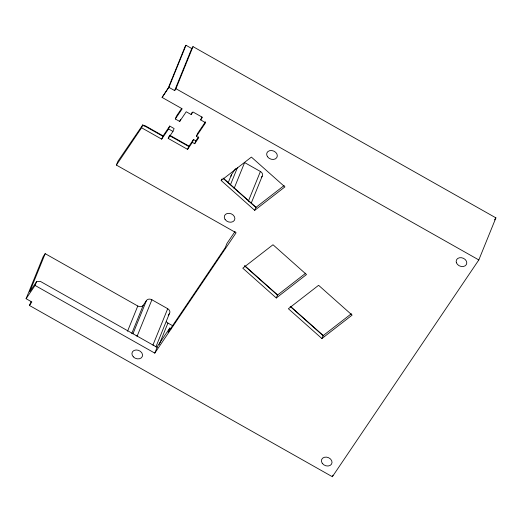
<?xml version="1.0" encoding="UTF-8"?>
<svg xmlns="http://www.w3.org/2000/svg" width="522" height="522" viewBox="0 0 522 522"><rect width="100%" height="100%" fill="white"/><g stroke="black" fill="none" stroke-linecap="round" stroke-linejoin="round"><path stroke-width="0.78" d="M191.731 48.52L185.989 45.277L168.906 87.344L174.648 90.587L191.731 48.52L193.01 46.621L495.9 217.863L478.818 259.936L332.351 476.723L29.46 305.481L31.842 301.957L26.1 298.708L43.182 256.641L45.192 253.666L137.782 306.009A4.143 3.243 22.1 0 0 143.204 305.331L146.499 300.457A4.143 3.243 22.1 0 1 151.915 299.772L167.706 308.704A4.143 3.243 22.1 0 1 169.461 313.441L155.915 346.804M45.192 253.666L29.663 291.909L36.612 281.619L40.259 281.332L157.115 347.384M26.1 298.708L35.065 285.436L36.612 281.619M29.46 305.481L30.981 301.729M141.586 127.773L142.754 124.908L162.851 136.268L161.683 139.133L141.586 127.773L116.386 165.076L236.107 232.76L154.786 353.12L35.065 285.436M194.693 143.72L195.861 140.849L193.492 139.511L192.324 142.375L194.693 143.72L198.771 137.677L196.403 136.34L205.609 122.716L200.657 119.916L202.419 117.313L192.944 111.956L191.183 114.559L186.23 111.76L179.685 121.45L175.307 118.977L182.191 108.785L162.094 97.425L168.371 87.748L185.069 46.634L185.989 45.277M174.648 90.587L175.927 88.694L193.01 46.621M161.683 139.133L168.567 128.947L169.735 126.076L174.113 128.556L172.945 131.42L168.214 138.421L187.594 149.383L192.324 142.375M175.307 118.977L176.469 116.106L181.636 108.465M168.214 138.421L169.089 136.275M179.685 121.45L180.56 119.297M191.183 114.559L192.057 112.406M187.594 149.383L188.762 146.512L193.492 139.511M200.657 119.916L201.825 117.045M196.403 136.34L197.57 133.469L205.459 121.796M127.544 331.222L137.782 306.009M131.759 333.506L143.204 305.331M132.947 333.819L146.499 300.457M151.915 299.772L137.162 336.103A4.143 3.243 22.1 0 0 136.17 335.672M167.706 308.704L152.953 345.035A4.143 3.243 22.1 0 1 153.82 345.649M221.178 180.527L251.389 157.089L284.908 186.896L254.697 210.333L221.178 180.527L221.759 179.092M154.786 353.12L157.703 345.949L169.78 328.064L171.196 328.86M159.197 344.559L167.927 323.053A4.143 3.243 22.1 0 1 166.381 321.676M228.166 182.83L231.481 174.674L235.566 168.626M169.78 328.064L168.038 332.37L225.217 247.735L226.966 243.428L235.076 231.422M230.47 184.749L237.393 167.692M234.078 188.514L244.616 162.564L260.406 171.49A4.143 3.243 22.1 0 1 262.168 176.234L251.33 202.921M248.368 201.153L260.406 171.49M254.697 210.333L255.858 207.462L284.144 185.525M276.295 297.984L306.505 274.552L272.993 244.746L242.782 268.178L276.295 297.984L277.463 295.119L305.742 273.176M321.904 338.543L352.115 315.105L318.596 285.299L288.385 308.737L321.904 338.543L323.072 335.672L351.352 313.735M332.351 476.723L332.958 475.222M116.386 165.076L117.952 161.233L142.754 124.908M162.094 97.425L168.906 87.344M162.851 136.268L169.735 126.076M195.861 140.849L198.582 136.823M168.228 315.268L169.461 313.441M261.254 177.578L262.168 176.234M494.53 219.892L495.9 217.863M143.863 125.946L145.325 125.828L163.34 136.014M175.927 88.694L478.818 259.936M168.567 128.947L172.945 131.42M169.67 135.191L189.238 146.251M169.382 135.557L188.762 146.512M167.927 323.053L172.808 325.813M223.214 178.119L256.048 207.319M222.953 178.198L255.858 207.462M244.811 265.776L277.645 294.969M291.028 306.871L323.862 336.07M244.557 265.855L277.463 295.119M290.16 306.407L323.072 335.672M231.044 176.299A4.143 3.243 22.1 0 1 231.481 174.674M456.417 262.749L456.163 261.581A5.468 4.28 22.1 0 1 463.471 258.318A5.468 4.28 22.1 0 1 465.102 265.855A5.468 4.28 22.1 0 1 456.417 262.749M133.299 356.833A5.468 4.28 22.1 0 0 142.304 356.5A5.468 4.28 22.1 0 0 136.111 349.968A5.468 4.28 22.1 0 0 133.299 356.833M267.512 156.75A5.488 4.293 22.1 0 0 276.745 157.67A5.488 4.293 22.1 0 0 271.714 150.532A5.488 4.293 22.1 0 0 267.512 156.75M322.263 463.321A5.468 4.28 22.1 0 0 331.457 464.241A5.468 4.28 22.1 0 0 326.446 457.122A5.468 4.28 22.1 0 0 322.263 463.321M225.112 219.527A5.468 4.28 22.1 0 0 234.306 220.447A5.468 4.28 22.1 0 0 229.295 213.328A5.468 4.28 22.1 0 0 225.112 219.527"/></g></svg>
